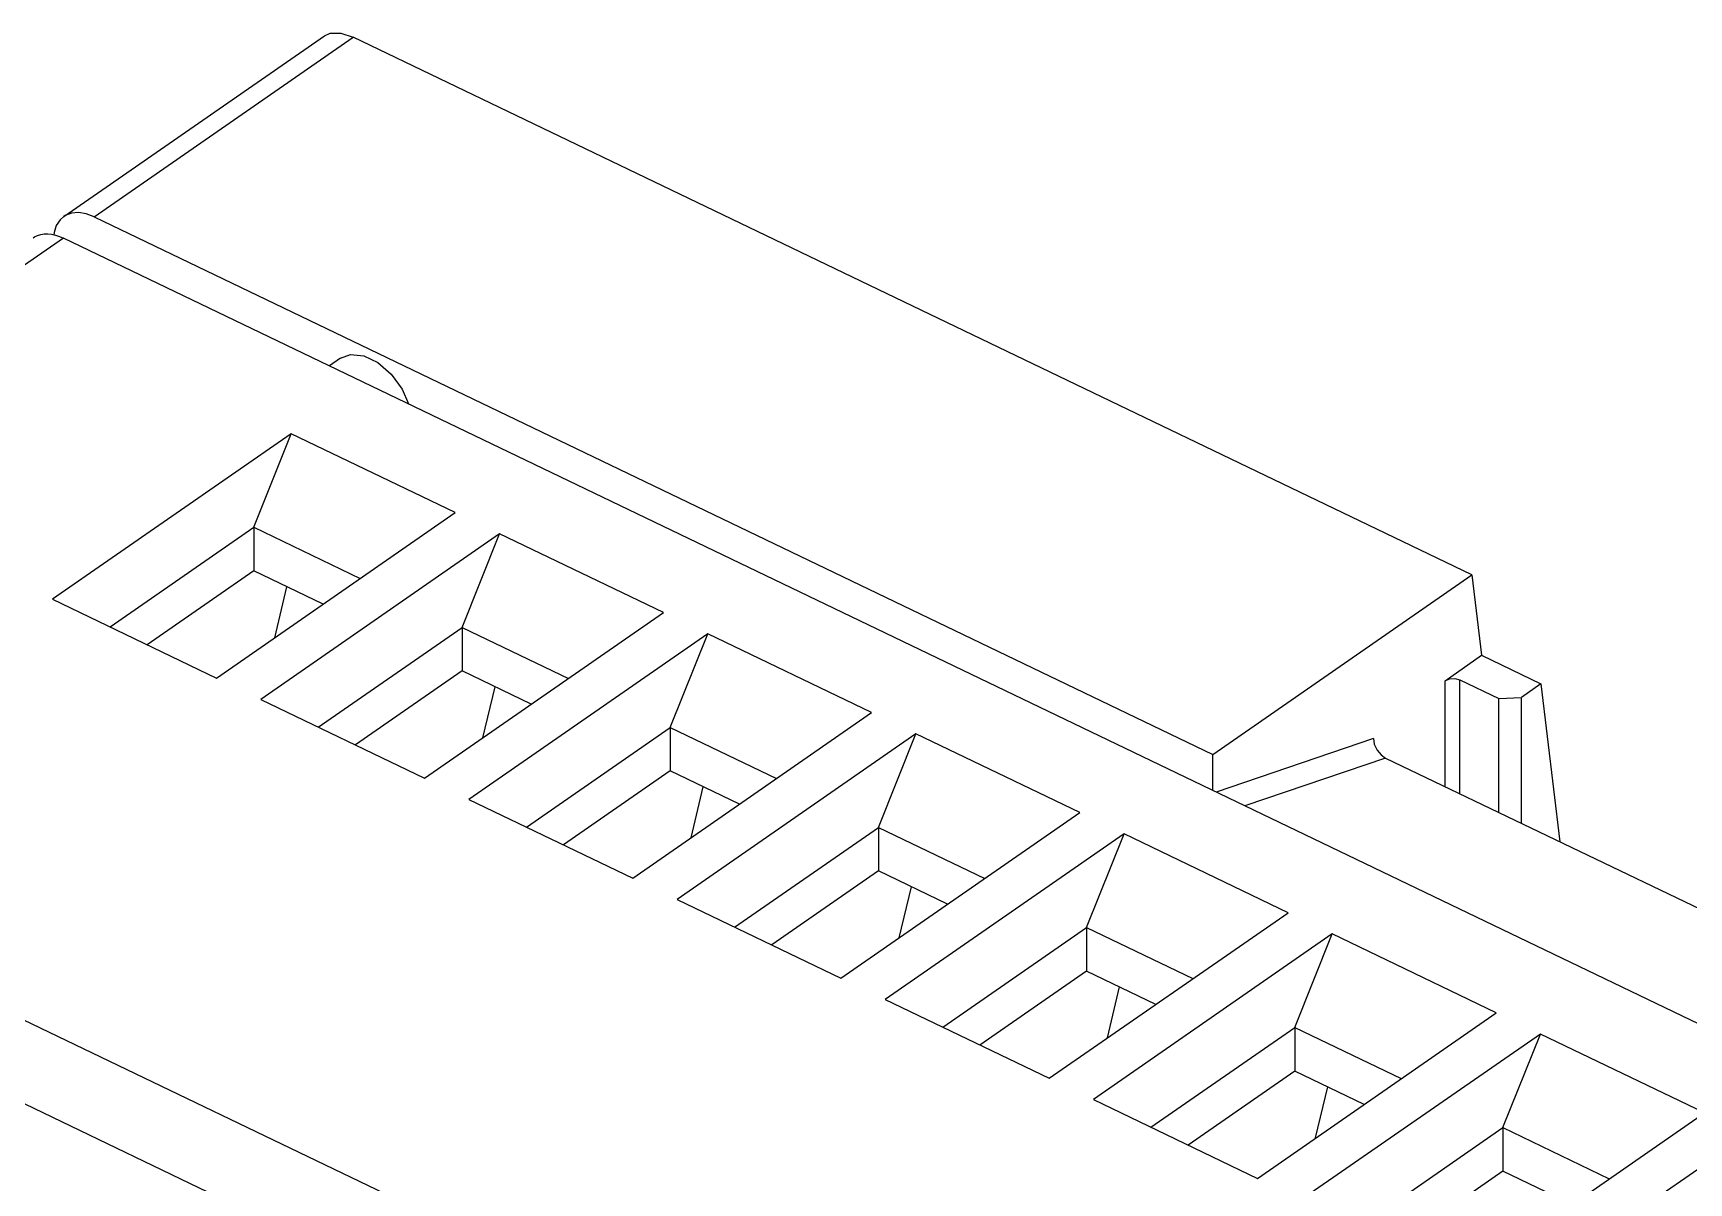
# Model space of a CAD drawing. Extents: x 0 to 420, y 0 to 297.
# Drawn here: x 180.61 to 211.66, y 200.13 to 221.7 of the extents above; entities that cross this region are included whole.
import ezdxf

# ---------------------------------------------------------------- set-up
doc = ezdxf.new("R2010")
doc.units = 0
doc.header["$LTSCALE"] = 23.1
doc.layers.add('40000_ISO', color=7, linetype='CONTINUOUS')

msp = doc.modelspace()

# ---------------------------------------------------------------- linework, layer by layer
at = {"layer": '40000_ISO', "color": 7, "linetype": 'CONTINUOUS'}
for p, q in [((181.189, 218.256), (186.077, 221.646)), ((181.759, 218.251), (186.617, 221.619)), ((186.077, 221.645), (186.184, 221.693)), ((186.184, 221.693), (186.385, 221.696)), ((186.385, 221.696), (186.617, 221.619)), ((207.597, 211.535), (186.617, 221.619)), ((181.332, 218.319), (181.216, 218.273)), ((181.465, 218.33), (181.332, 218.319)), ((181.609, 218.307), (181.465, 218.33)), ((181.759, 218.251), (181.609, 218.307)), ((181.049, 218.088), (181.006, 217.956)), ((181.12, 218.195), (181.049, 218.088)), ((181.19, 218.256), (181.12, 218.195)), ((181.216, 218.273), (181.19, 218.256)), ((181.759, 218.251), (202.74, 208.166)), ((181.183, 217.852), (168.387, 208.978)), ((180.614, 217.857), (180.64, 217.874)), ((180.64, 217.874), (180.696, 217.901)), ((180.696, 217.901), (180.757, 217.919)), ((180.757, 217.919), (180.821, 217.929)), ((180.821, 217.929), (180.889, 217.931)), ((180.889, 217.931), (180.96, 217.924)), ((180.96, 217.924), (181.034, 217.908)), ((181.006, 217.956), (181.002, 217.915)), ((181.034, 217.908), (181.108, 217.884)), ((181.108, 217.884), (181.183, 217.852)), ((234.595, 192.178), (181.183, 217.852)), ((186.377, 215.599), (186.169, 215.455)), ((186.377, 215.599), (186.563, 215.67)), ((186.563, 215.67), (186.813, 215.646)), ((186.813, 215.646), (187.08, 215.518)), ((187.08, 215.518), (187.331, 215.3)), ((187.331, 215.3), (187.535, 215.02)), ((187.535, 215.02), (187.656, 214.741)), ((185.456, 214.183), (180.977, 211.077)), ((184.753, 212.427), (185.456, 214.183)), ((188.53, 212.705), (185.456, 214.183)), ((184.052, 209.599), (188.53, 212.705)), ((182.057, 210.558), (184.753, 212.427)), ((184.753, 212.427), (184.753, 211.611)), ((184.753, 212.427), (186.747, 211.468)), ((189.36, 212.306), (184.882, 209.2)), ((188.657, 210.551), (189.36, 212.306)), ((192.434, 210.828), (189.36, 212.306)), ((184.753, 211.611), (182.753, 210.223)), ((186.052, 210.986), (184.753, 211.611)), ((202.74, 208.166), (207.597, 211.535)), ((207.597, 211.535), (207.777, 210.026)), ((185.144, 210.357), (185.373, 211.312)), ((180.977, 211.077), (184.052, 209.599)), ((185.961, 208.681), (188.657, 210.551)), ((187.956, 207.723), (192.434, 210.828)), ((188.657, 210.551), (188.657, 209.734)), ((188.657, 210.551), (190.651, 209.592)), ((193.264, 210.429), (188.786, 207.324)), ((192.561, 208.674), (193.264, 210.429)), ((196.338, 208.952), (193.264, 210.429)), ((207.091, 209.55), (207.777, 210.026)), ((207.777, 210.026), (208.891, 209.491)), ((188.657, 209.734), (186.657, 208.347)), ((189.956, 209.11), (188.657, 209.734)), ((189.048, 208.48), (189.277, 209.436)), ((207.091, 209.55), (207.175, 209.585)), ((207.091, 207.564), (207.091, 209.55)), ((207.175, 209.585), (207.278, 209.59)), ((207.278, 209.59), (207.372, 209.565)), ((207.372, 207.429), (207.372, 209.565)), ((207.372, 209.565), (208.102, 209.214)), ((208.891, 209.491), (208.525, 209.237)), ((208.891, 209.491), (209.245, 206.529)), ((221.798, 183.304), (168.387, 208.978)), ((184.882, 209.2), (187.956, 207.723)), ((208.102, 209.214), (208.525, 209.237)), ((208.102, 207.078), (208.102, 209.214)), ((208.525, 206.875), (208.525, 209.237)), ((189.865, 206.805), (192.561, 208.674)), ((191.86, 205.846), (196.338, 208.952)), ((192.561, 208.674), (192.561, 207.857)), ((192.561, 208.674), (194.555, 207.715)), ((197.168, 208.553), (192.69, 205.447)), ((196.465, 206.797), (197.168, 208.553)), ((200.242, 207.075), (197.168, 208.553)), ((205.747, 208.464), (202.8, 207.461)), ((205.747, 208.464), (205.765, 208.357)), ((205.765, 208.357), (205.816, 208.25)), ((202.74, 207.49), (202.74, 208.166)), ((205.977, 208.099), (203.34, 207.202)), ((205.816, 208.25), (205.891, 208.16)), ((205.891, 208.16), (205.977, 208.099)), ((205.977, 208.099), (215.459, 203.542)), ((192.561, 207.857), (190.561, 206.47)), ((193.86, 207.233), (192.561, 207.857)), ((221.158, 182.044), (167.747, 207.718)), ((192.952, 206.604), (193.181, 207.559)), ((188.786, 207.324), (191.86, 205.846)), ((195.764, 203.969), (200.242, 207.075)), ((193.769, 204.928), (196.465, 206.797)), ((196.465, 206.797), (196.465, 205.981)), ((196.465, 206.797), (198.459, 205.839)), ((201.072, 206.676), (196.594, 203.57)), ((200.369, 204.921), (201.072, 206.676)), ((204.147, 205.199), (201.072, 206.676)), ((196.465, 205.981), (194.465, 204.594)), ((197.764, 205.356), (196.465, 205.981)), ((196.856, 204.727), (197.085, 205.683)), ((192.69, 205.447), (195.764, 203.969)), ((199.668, 202.093), (204.147, 205.199)), ((197.673, 203.051), (200.369, 204.921)), ((200.369, 204.921), (200.369, 204.104)), ((200.369, 204.921), (202.363, 203.962)), ((204.977, 204.8), (200.498, 201.694)), ((204.273, 203.044), (204.977, 204.8)), ((208.051, 203.322), (204.977, 204.8)), ((200.369, 204.104), (198.369, 202.717)), ((201.668, 203.48), (200.369, 204.104)), ((200.76, 202.85), (200.989, 203.806)), ((196.594, 203.57), (199.668, 202.093)), ((203.572, 200.216), (208.051, 203.322)), ((201.577, 201.175), (204.273, 203.044)), ((204.273, 203.044), (204.273, 202.228)), ((204.273, 203.044), (206.267, 202.086)), ((208.881, 202.923), (204.402, 199.817)), ((208.177, 201.168), (208.881, 202.923)), ((211.955, 201.445), (208.881, 202.923)), ((204.273, 202.228), (202.273, 200.841)), ((205.572, 201.603), (204.273, 202.228)), ((204.664, 200.974), (204.893, 201.93)), ((200.498, 201.694), (203.572, 200.216)), ((207.476, 198.34), (211.955, 201.445)), ((205.481, 199.298), (208.177, 201.168)), ((208.177, 201.168), (208.177, 200.351)), ((208.177, 201.168), (210.171, 200.209)), ((212.785, 201.047), (208.306, 197.941)), ((208.177, 200.351), (206.177, 198.964)), ((209.476, 199.727), (208.177, 200.351))]:
    msp.add_line(p, q, dxfattribs=at)

doc.saveas('drawing.dxf')
